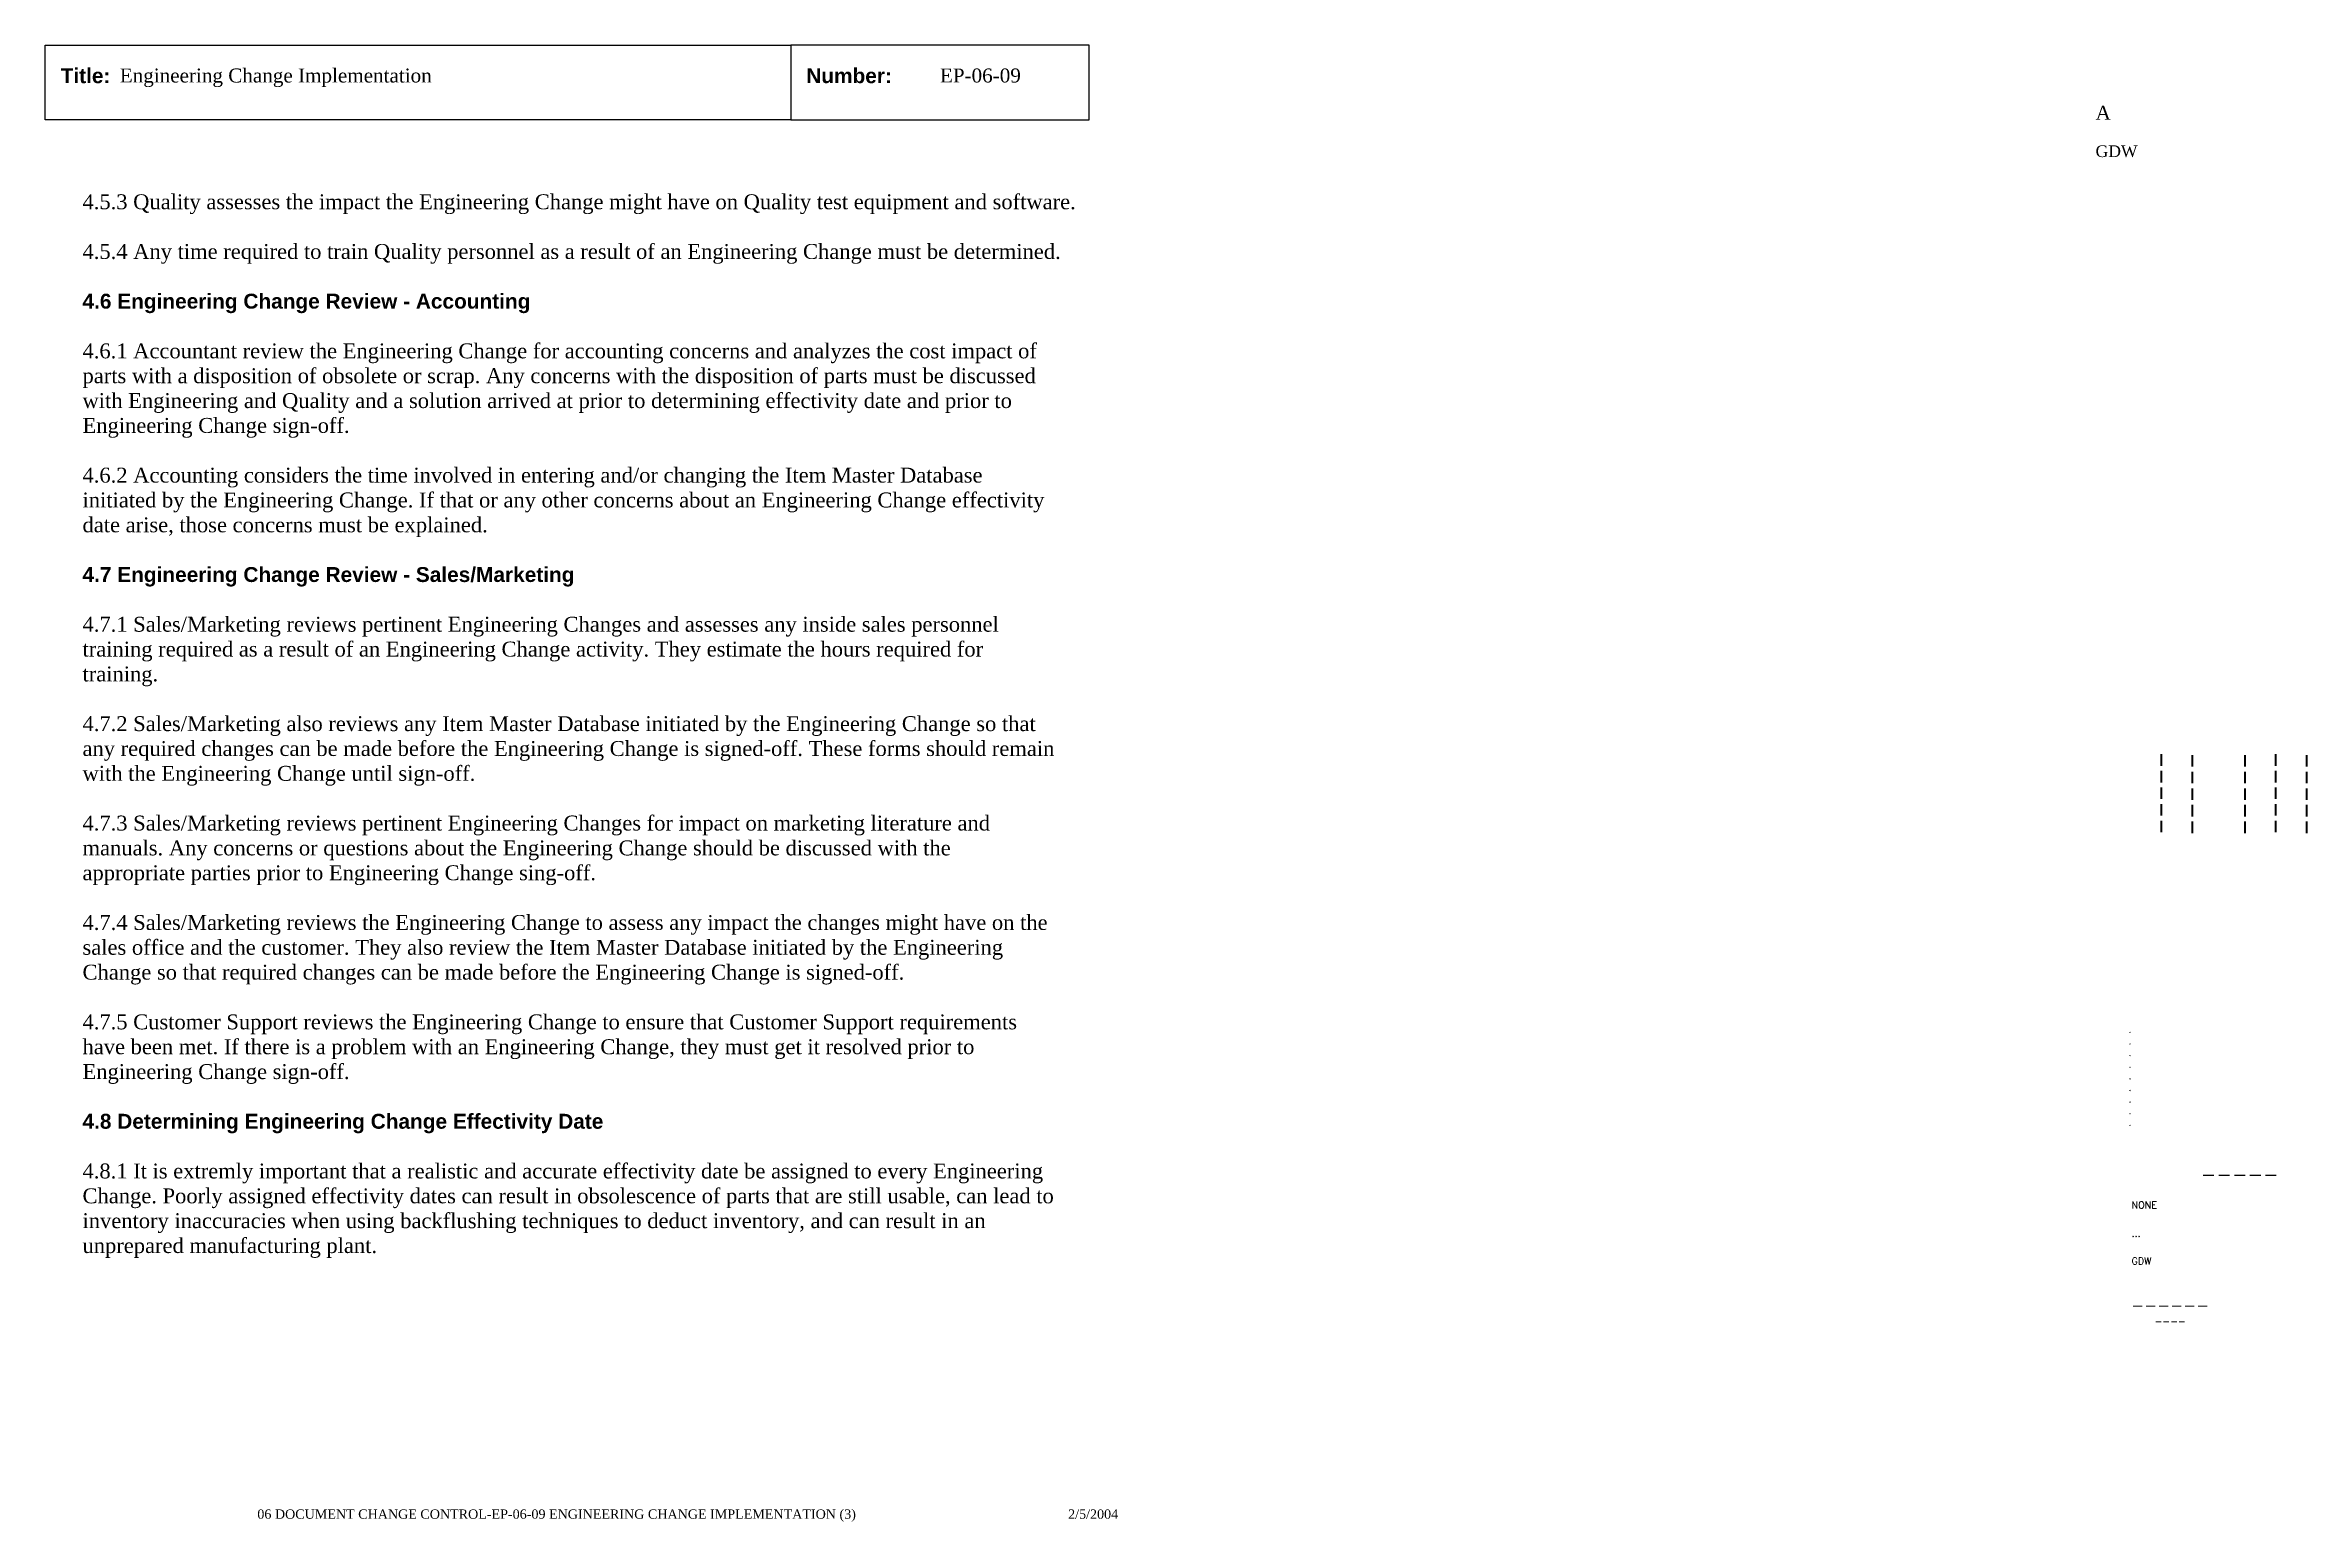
# Paper-space layout 'EP-06-09 Engineering Change Implementation (3)' of a CAD drawing. Header units: inches. Extents: x 1 to 31.3, y 0.2 to 20.
import ezdxf
from ezdxf.enums import TextEntityAlignment as Align

# ---------------------------------------------------------------- set-up
doc = ezdxf.new("R2010")
doc.units = ezdxf.units.IN
doc.header["$MEASUREMENT"] = 0
doc.layers.add('TitleBlock_Attributes', color=40, linetype='Continuous', plot=False)
doc.layers.add('TitleBlock_Atts_Print', color=1, linetype='Continuous')
doc.styles.get("Standard").update_dxf_attribs({"font": 'simplex.shx'})
doc.styles.add('style1', font='TIMES.TTF')
doc.styles.add('styleAtt', font='TIMES.TTF')
doc.styles.add('TBBIGTEXT', font='complex.shx')

# ---------------------------------------------------------------- blocks, each defined once
blk = doc.blocks.new('Test1')
at = {"layer": 'TitleBlock_Attributes', "style": 'TBBIGTEXT', "width": 0.8}
for tag, p, height in [('SideLine1', (29.492, 9.408), 0.25), ('SideLine2', (29.906, 9.396), 0.25), ('SideLine3', (30.612, 9.396), 0.25), ('SideLine4', (31.026, 9.408), 0.25), ('SideLine5', (31.44, 9.396), 0.25), ('File-Layout', (28.803, 3.641), 0.125)]:
    blk.add_attdef(tag, p, '', height=height, rotation=90, dxfattribs=at)
at = {"layer": 'TitleBlock_Attributes'}
for tag, p, height in [('REV1', (28.947, 6.754), 0.0625), ('REV2', (28.947, 6.598), 0.0625), ('REV3', (28.947, 6.442), 0.0625), ('REV4', (28.947, 6.286), 0.0625), ('REV5', (28.947, 6.13), 0.0625), ('REV6', (28.947, 5.974), 0.0625), ('REV7', (28.947, 5.818), 0.0625), ('REV8', (28.947, 5.662), 0.0625), ('REV9', (28.947, 5.506), 0.0625), ('SCALE', (28.983, 4.394), 0.0938), ('INCHARGE', (28.983, 4.016), 0.0938), ('DRW', (28.983, 3.641), 0.0938)]:
    blk.add_attdef(tag, p, '', height=height, dxfattribs=at)
at = {"layer": 'TitleBlock_Attributes', "style": 'TBBIGTEXT'}
for tag, height, p in [('PROJNUM', 0.188, (30.434, 4.761)), ('DWG_NUM', 0.156, (31.168, 4.127)), ('CUSTOMER', 0.156, (29.501, 3.017)), ('LOCATION', 0.0938, (29.501, 2.835)), ('DESC_1', 0.188, (29.501, 2.412)), ('DESC_2', 0.188, (29.501, 2.1)), ('DESC_3', 0.188, (29.501, 1.787))]:
    blk.add_attdef(tag, text='', height=height, dxfattribs=at).set_placement(p, align=Align.CENTER)
at = {"layer": 'TitleBlock_Attributes'}
blk.add_attdef('DRW_DATE', text='', height=0.0938, dxfattribs=at).set_placement((31.149, 3.648), align=Align.CENTER)

psp = doc.layouts.new('EP-06-09 Engineering Change Implementation (3)')

# ---------------------------------------------------------------- linework, layer by layer
for points in [[(1, 20), (11, 20), (11, 19), (1, 19)], [(11, 19), (15, 19), (15, 20), (11, 20)]]:
    psp.add_lwpolyline(points, close=True)

# ---------------------------------------------------------------- block references
ref = psp.add_blockref('Test1', (0, 0))
ref.add_attrib('CUSTOMER', '------', dxfattribs={"layer": 'TitleBlock_Attributes', "height": 0.1562, "style": 'TBBIGTEXT'}).set_placement((29.501, 3.017), align=Align.CENTER)
ref.add_attrib('LOCATION', '----', dxfattribs={"layer": 'TitleBlock_Attributes', "height": 0.0938, "style": 'TBBIGTEXT'}).set_placement((29.501, 2.835), align=Align.CENTER)
ref.add_attrib('DESC_1', 'Engineering Change Implementation', (2, 19.5), dxfattribs={"layer": 'TitleBlock_Atts_Print', "height": 0.1875, "style": 'styleAtt'})
ref.add_attrib('DESC_2', 'EP-06-09', (13, 19.5), dxfattribs={"layer": 'TitleBlock_Atts_Print', "height": 0.1875, "style": 'styleAtt'})
ref.add_attrib('DESC_3', 'A', (28.5, 19), dxfattribs={"layer": 'TitleBlock_Attributes', "height": 0.188, "style": 'styleAtt'})
ref.add_attrib('PROJNUM', '-----', dxfattribs={"layer": 'TitleBlock_Attributes', "height": 0.1875, "style": 'TBBIGTEXT'}).set_placement((30.434, 4.761), align=Align.CENTER)
ref.add_attrib('DWG_NUM', 'GDW', (28.5, 18.5), dxfattribs={"layer": 'TitleBlock_Attributes', "height": 0.1562, "style": 'styleAtt'})
ref.add_attrib('DRW_DATE', '2/5/2004', dxfattribs={"layer": 'TitleBlock_Atts_Print', "height": 0.125, "style": 'styleAtt'}).set_placement((15.055, 0.232), align=Align.CENTER)
ref.add_attrib('DRW', 'GDW', (28.983, 3.641), dxfattribs={"layer": 'TitleBlock_Attributes', "height": 0.0938})
ref.add_attrib('INCHARGE', '...', (28.983, 4.016), dxfattribs={"layer": 'TitleBlock_Attributes', "height": 0.0938})
ref.add_attrib('SCALE', 'NONE', (28.983, 4.394), dxfattribs={"layer": 'TitleBlock_Attributes', "height": 0.0938})
ref.add_attrib('REV1', '.', (28.947, 6.754), dxfattribs={"layer": 'TitleBlock_Attributes', "height": 0.0625})
ref.add_attrib('REV2', '.', (28.947, 6.598), dxfattribs={"layer": 'TitleBlock_Attributes', "height": 0.0625})
ref.add_attrib('REV3', '.', (28.947, 6.442), dxfattribs={"layer": 'TitleBlock_Attributes', "height": 0.0625})
ref.add_attrib('REV4', '.', (28.947, 6.286), dxfattribs={"layer": 'TitleBlock_Attributes', "height": 0.0625})
ref.add_attrib('REV5', '.', (28.947, 6.13), dxfattribs={"layer": 'TitleBlock_Attributes', "height": 0.0625})
ref.add_attrib('REV6', '.', (28.947, 5.974), dxfattribs={"layer": 'TitleBlock_Attributes', "height": 0.0625})
ref.add_attrib('REV7', '.', (28.947, 5.818), dxfattribs={"layer": 'TitleBlock_Attributes', "height": 0.0625})
ref.add_attrib('REV8', '.', (28.947, 5.662), dxfattribs={"layer": 'TitleBlock_Attributes', "height": 0.0625})
ref.add_attrib('REV9', '.', (28.947, 5.506), dxfattribs={"layer": 'TitleBlock_Attributes', "height": 0.0625})
ref.add_attrib('SideLine1', '-----', (29.492, 9.408), dxfattribs={"layer": 'TitleBlock_Attributes', "height": 0.25, "rotation": 90, "style": 'TBBIGTEXT', "width": 0.8})
ref.add_attrib('SideLine2', '-----', (29.906, 9.396), dxfattribs={"layer": 'TitleBlock_Attributes', "height": 0.25, "rotation": 90, "style": 'TBBIGTEXT', "width": 0.8})
ref.add_attrib('SideLine3', '-----', (30.612, 9.396), dxfattribs={"layer": 'TitleBlock_Attributes', "height": 0.25, "rotation": 90, "style": 'TBBIGTEXT', "width": 0.8})
ref.add_attrib('SideLine4', '-----', (31.026, 9.408), dxfattribs={"layer": 'TitleBlock_Attributes', "height": 0.25, "rotation": 90, "style": 'TBBIGTEXT', "width": 0.8})
ref.add_attrib('SideLine5', '-----', (31.44, 9.396), dxfattribs={"layer": 'TitleBlock_Attributes', "height": 0.25, "rotation": 90, "style": 'TBBIGTEXT', "width": 0.8})
ref.add_attrib('File-Layout', '06 DOCUMENT CHANGE CONTROL-EP-06-09 ENGINEERING CHANGE IMPLEMENTATION (3)', dxfattribs={"layer": 'TitleBlock_Atts_Print', "height": 0.125, "style": 'styleAtt'}).set_placement((7.859, 0.232), align=Align.CENTER)

# ---------------------------------------------------------------- texts
at = {"color": 5, "char_height": 0.2, "width": 2, "attachment_point": 1, "line_spacing_factor": 1.5, "style": 'style1'}
for s, insert in [('{\\fArial|b1|i0|c0|p34;Title:}', (1.207, 19.691)), ('{\\fArial|b1|i0|c0|p34;Number:}', (11.207, 19.691))]:
    psp.add_mtext(s, dxfattribs=dict(at, insert=insert))
at = {"color": 5, "insert": (1.5, 18), "char_height": 0.2, "width": 13, "attachment_point": 1, "style": 'style1'}
psp.add_mtext('4.5.3 Quality assesses the impact the Engineering Change might have on Quality test equipment and software.\\P\\P4.5.4 Any time required to train Quality personnel as a result of an Engineering Change must be determined.\\P\\P{\\fArial|b1|i0|c0|p34;4.6 Engineering Change Review - Accounting\\P\\P}4.6.1 Accountant review the Engineering Change for accounting concerns and analyzes the cost impact of parts with a disposition of obsolete or scrap. Any concerns with the disposition of parts must be discussed with Engineering and Quality and a solution arrived at prior to determining effectivity date and prior to Engineering Change sign-off.\\P\\P4.6.2 Accounting considers the time involved in entering and/or changing the Item Master Database initiated by the Engineering Change. If that or any other concerns about an Engineering Change effectivity date arise, those concerns must be explained.\\P\\P{\\fArial|b1|i0|c0|p34;4.7 Engineering Change Review - Sales/Marketing\\P\\P}4.7.1 Sales/Marketing reviews pertinent Engineering Changes and assesses any inside sales personnel training required as a result of an Engineering Change activity. They estimate the hours required for training.\\P\\P4.7.2 Sales/Marketing also reviews any Item Master Database initiated by the Engineering Change so that any required changes can be made before the Engineering Change is signed-off. These forms should remain with the Engineering Change until sign-off.\\P\\P4.7.3 Sales/Marketing reviews pertinent Engineering Changes for impact on marketing literature and manuals. Any concerns or questions about the Engineering Change should be discussed with the appropriate parties prior to Engineering Change sing-off.\\P\\P4.7.4 Sales/Marketing reviews the Engineering Change to assess any impact the changes might have on the sales office and the customer. They also review the Item Master Database initiated by the Engineering Change so that required changes can be made before the Engineering Change is signed-off.\\P\\P4.7.5 Customer Support reviews the Engineering Change to ensure that Customer Support requirements have been met. If there is a problem with an Engineering Change, they must get it resolved prior to Engineering Change sign-off.\\P\\P{\\fArial|b1|i0|c0|p34;4.8 Determining Engineering Change Effectivity Date\\P\\P}4.8.1 It is extremly important that a realistic and accurate effectivity date be assigned to every Engineering Change. Poorly assigned effectivity dates can result in obsolescence of parts that are still usable, can lead to inventory inaccuracies when using backflushing techniques to deduct inventory, and can result in an unprepared manufacturing plant.', dxfattribs=at)

doc.saveas('drawing.dxf')
